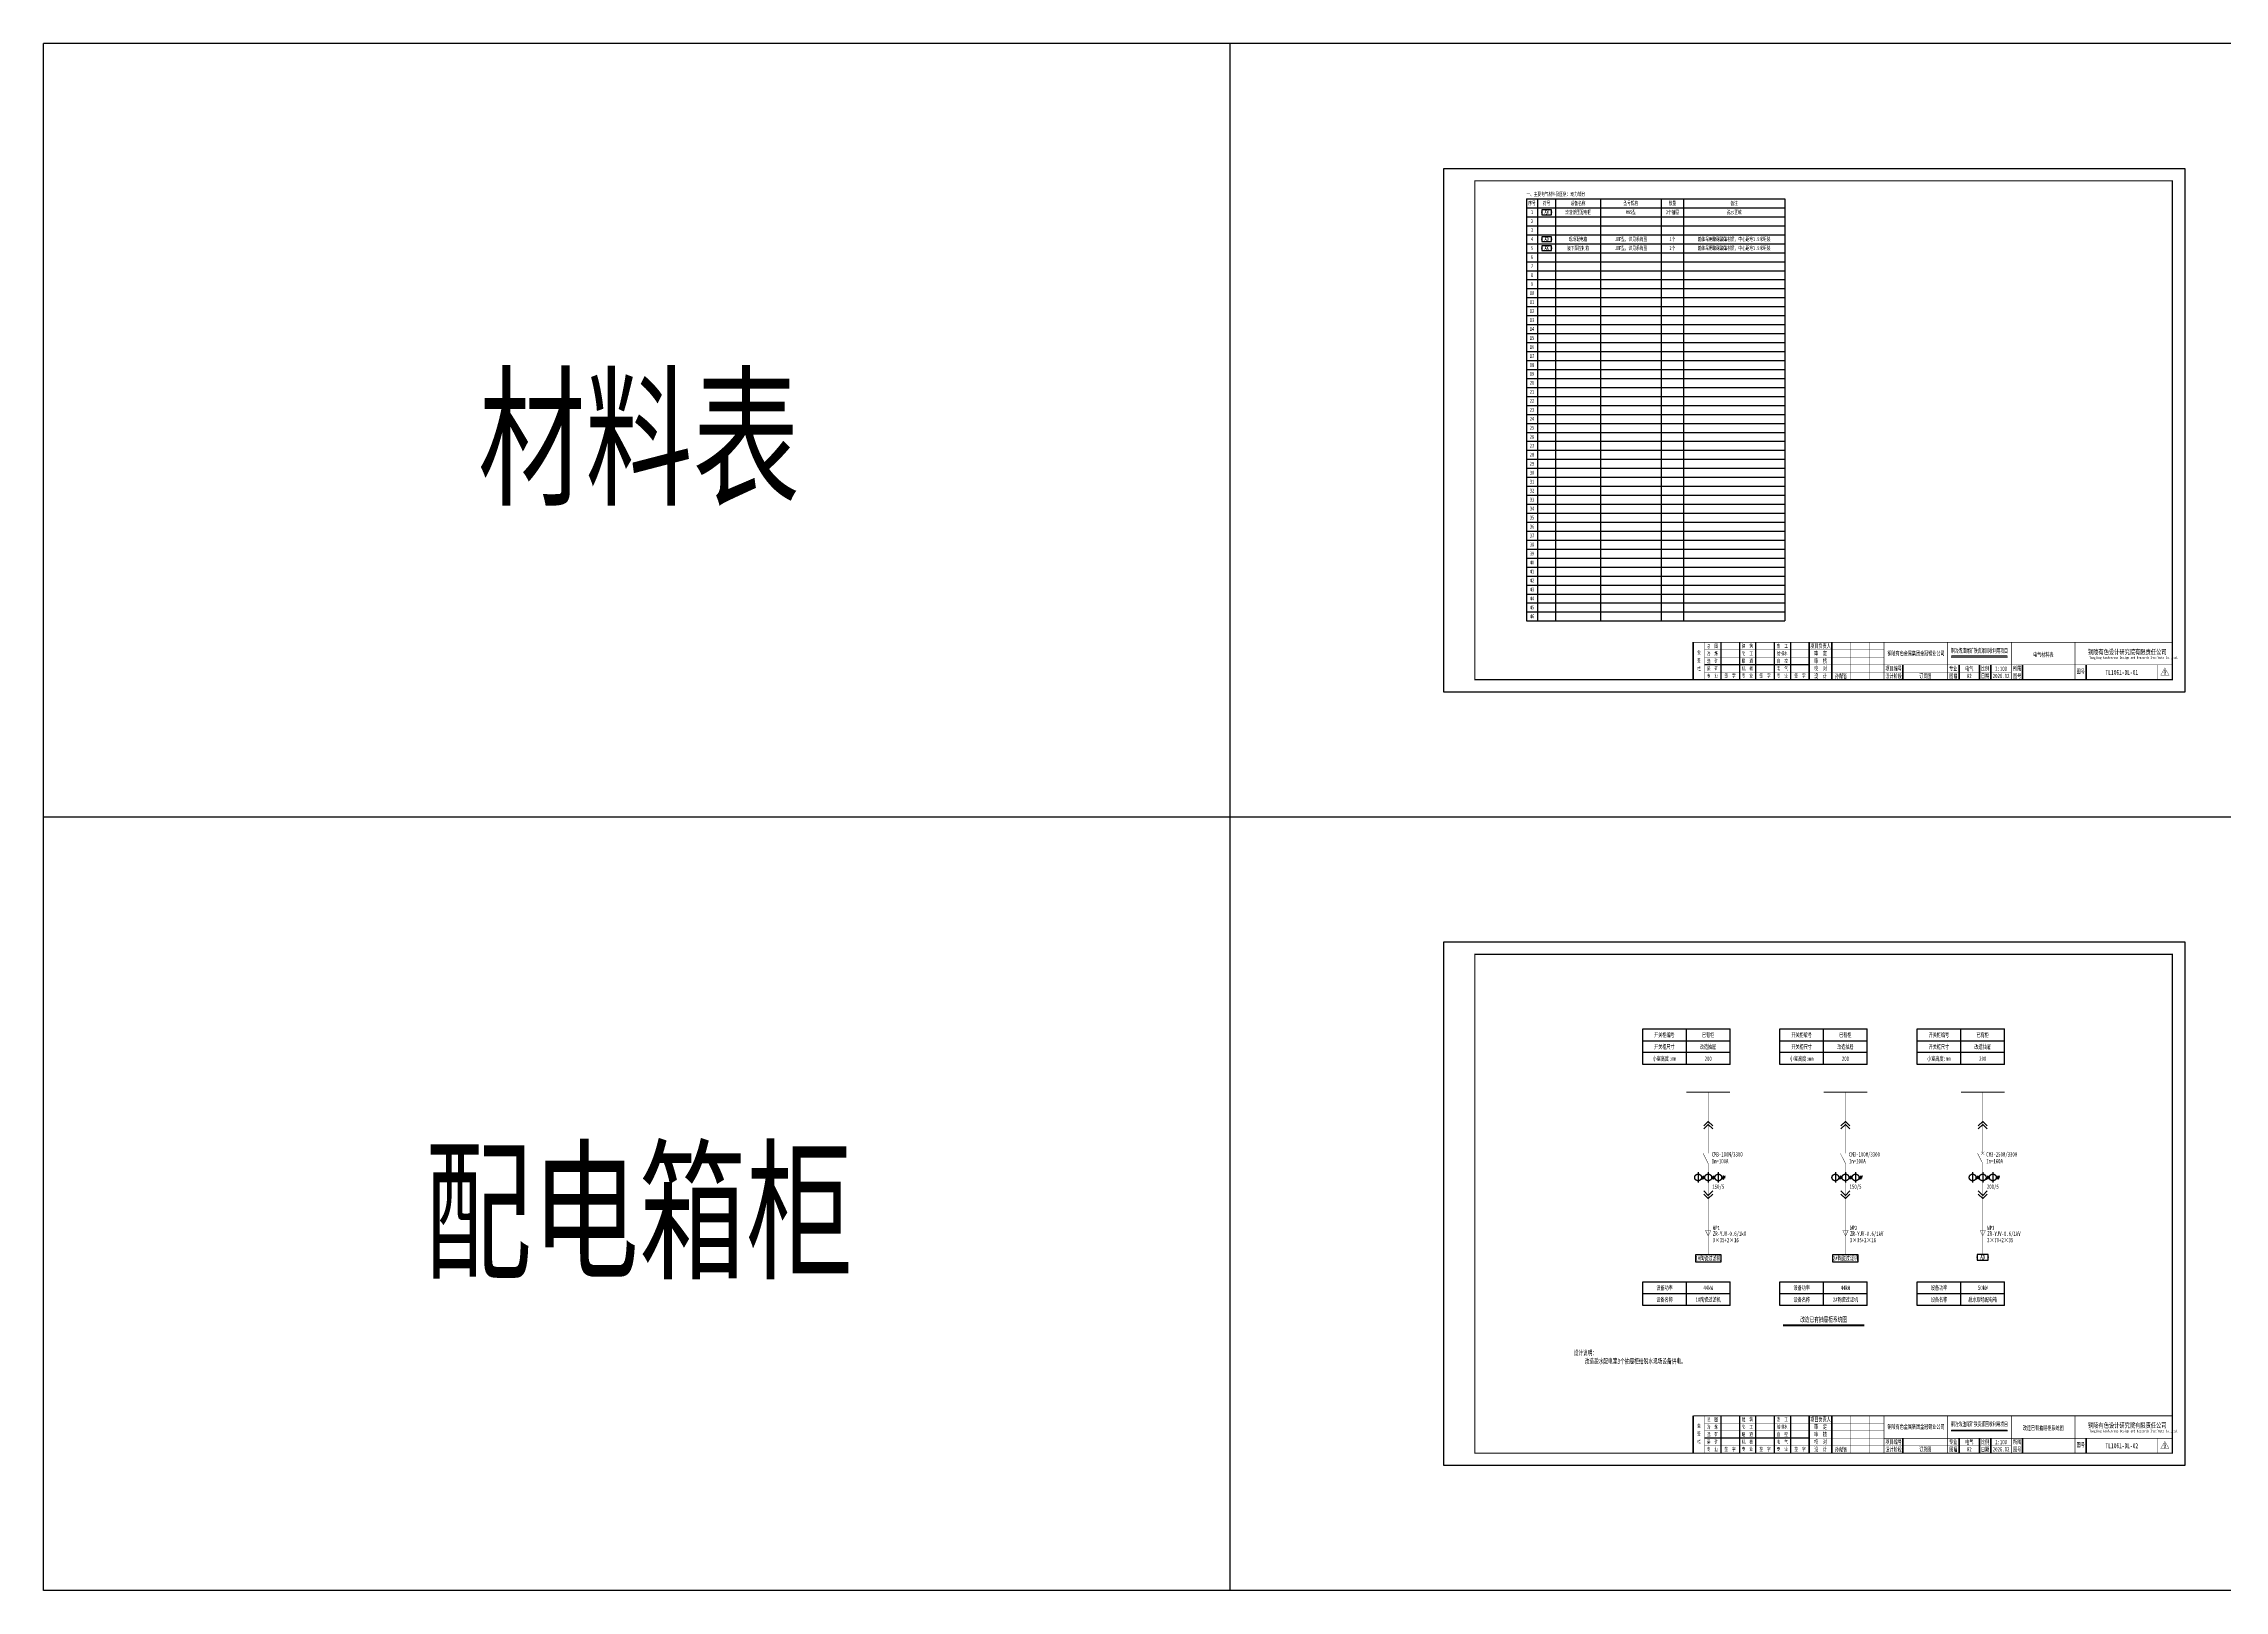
# Model space of a CAD drawing. Header units: millimetres. Extents: x 401220 to 2750366, y -101310 to 943175.
# Drawn here: x 401220 to 575992, y 309391 to 433391 of the extents above; entities that cross this region are included whole.
import ezdxf
from ezdxf.enums import TextEntityAlignment as Align

# ---------------------------------------------------------------- set-up
doc = ezdxf.new("R2010")
doc.units = ezdxf.units.MM
doc.linetypes.add('常规', pattern=[20, 10, 0, 10])
for name, color, linetype, lineweight in [('BXT', 7, 'Continuous', 0), ('CAXA0', 7, 'Continuous', 70), ('CAXA0层', 7, 'Continuous', 25), ('MX', 3, 'Continuous', 0), ('SW', 8, 'Continuous', 20), ('TEXT', 4, 'Continuous', 0), ('电辅助1', 7, 'Continuous', 0)]:
    doc.layers.add(name, color=color, linetype=linetype, lineweight=lineweight)
for name, color, linetype in [('动力平面导线层', 3, '常规'), ('图框', 7, 'Continuous'), ('文字', 7, 'Continuous'), ('照明平面设备层', 1, 'Continuous')]:
    doc.layers.add(name, color=color, linetype=linetype)
doc.styles.add('HZ', font='simsun.ttf', dxfattribs={"width": 0.75})
doc.styles.add('IDQSTYLE', font='NSimSun.ttf', dxfattribs={"width": 0.7})
doc.styles.add('标准', font='NSimSun.ttf', dxfattribs={"width": 0.667})

# ---------------------------------------------------------------- blocks, each defined once
blk = doc.blocks.new('PLA1')
at = {"color": 0, "linetype": 'ByBlock', "lineweight": -2}
for p, q in [((-500, 500), (-500, 0)), ((500, 500), (-500, 500)), ((-500, 0), (500, 0)), ((500, 0), (500, 500))]:
    blk.add_line(p, q, dxfattribs=at)
for p in [(-500, 250), (0, 500), (0, 0), (500, 250)]:
    blk.add_point(p, dxfattribs=at)
blk = doc.blocks.new('3')
at = {"layer": 'TEXT', "color": 7, "lineweight": 25, "style": 'HZ', "width": 0.75}
for s, height, p in [('铜陵有色设计研究院有限责任公司', 400, (221501, 249018)), ('Tongling Nonferrous Design and Research Institute Co.,Ltd.', 200, (221613, 248659))]:
    blk.add_text(s, height=height, dxfattribs=at).set_placement(p)
blk = doc.blocks.new('铜陵有色图签02')
at = {"layer": '图框', "linetype": 'Continuous', "lineweight": 50}
for p, q in [((-38401, 3003), (-38401, 1)), ((-29100, 3001), (-29100, 0))]:
    blk.add_line(p, q, dxfattribs=at)
at = {"layer": '图框', "color": 7, "linetype": 'Continuous', "lineweight": 25}
for p, q in [((-36201, 3010), (-36201, 9)), ((-34701, 3010), (-34701, 9)), ((-33401, 3017), (-33401, 16)), ((-31901, 3017), (-31901, 16)), ((-30601, 3017), (-30601, 16)), ((-29100, 1201), (-37501, 1201))]:
    blk.add_line(p, q, dxfattribs=at)
at = {"layer": '图框', "color": 7, "linetype": 'Continuous', "lineweight": 35}
for p, q in [((-27300, 3001), (-27300, 1)), ((-21600, 1197), (-21600, -3)), ((-17100, 1200), (-17100, 0)), ((-15450, 0), (-15450, 1200)), ((-14550, 1200), (-14550, 0)), ((-12000, 1201), (-12000, 1)), ((-6900, 1202), (-6900, 2))]:
    blk.add_line(p, q, dxfattribs=at)
at = {"layer": '图框', "lineweight": 25}
blk.add_line((-17723, 1830), (-13223, 1830), dxfattribs=at)
at = {"layer": '图框', "lineweight": 70, "const_width": 70}
blk.add_lwpolyline([(-17980, 3001), (0, 3001), (-38401, 3001)], dxfattribs=at)
at = {"layer": '图框', "color": 7, "linetype": 'Continuous', "lineweight": 25, "const_width": 25}
for points in [[(-37501, 3000), (-37501, 0)], [(-23100, 2401), (-37501, 2401)], [(-23100, 1801), (-37501, 1801)], [(-25800, 3001), (-25800, 1)], [(-24300, 3001), (-24300, 1)], [(-12900, 600), (-18000, 600), (-37501, 600)], [(-23100, 1201), (-29100, 1201)], [(-602, 943), (-932, 371), (-272, 371), (-602, 943)]]:
    blk.add_lwpolyline(points, dxfattribs=at)
at = {"layer": '图框', "linetype": 'Continuous', "lineweight": 50, "const_width": 50}
for points in [[(-23100, 3001), (-23100, 1)], [(-18000, 3000), (-18000, 0)]]:
    blk.add_lwpolyline(points, dxfattribs=at)
at = {"layer": '图框', "lineweight": 25, "const_width": 35}
blk.add_lwpolyline([(-17723, 1930), (-13223, 1930)], dxfattribs=at)
at = {"layer": '图框', "lineweight": 50, "const_width": 50}
for points in [[(-12900, 3001), (-12900, 1)], [(-7800, 3001), (-7800, 1)], [(0, 3000), (0, 0)], [(-23100, 1200), (0, 1200)]]:
    blk.add_lwpolyline(points, dxfattribs=at)
at = {"layer": '图框', "linetype": 'Continuous', "lineweight": 70, "const_width": 70}
blk.add_lwpolyline([(-38401, 1), (0, 0)], dxfattribs=at)
at = {"layer": '图框', "color": 7, "linetype": 'Continuous', "lineweight": 35, "const_width": 25}
blk.add_lwpolyline([(-1200, 1201), (-1200, 0)], dxfattribs=at)
at = {"layer": '图框', "lineweight": 25}
blk.add_blockref('3', (-228268, -246986), dxfattribs=at)
at = {"layer": 'TEXT', "color": 7, "lineweight": 25, "style": '标准', "width": 0.667}
for s, height, p in [('签', 300, (-37942, 1404)), ('会', 300, (-37942, 2054)), ('冶  炼', 300, (-36862, 1955)), ('总  图', 300, (-36862, 2555)), ('建  筑', 300, (-34062, 2562)), ('化  工', 300, (-34062, 1962)), ('给排水', 300, (-31262, 1962)), ('热  工', 300, (-31262, 2562)), ('项目负责人', 350, (-28197, 2541)), ('审  定', 350, (-28197, 1941)), ('栏', 300, (-37942, 754)), ('采  矿', 300, (-36862, 754)), ('选  矿', 300, (-36862, 1355)), ('专  业', 300, (-36862, 170)), ('签  字', 300, (-35449, 170)), ('机  械', 300, (-34062, 761)), ('专  业', 300, (-34062, 177)), ('暖  通', 300, (-34062, 1362)), ('签  字', 300, (-32649, 177)), ('专  业', 300, (-31262, 177)), ('电  气', 300, (-31262, 761)), ('自  控', 300, (-31262, 1362)), ('签  字', 300, (-29849, 177)), ('校  对', 350, (-28197, 741)), ('设  计', 350, (-28197, 139)), ('审  核', 350, (-28197, 1341)), ('项目编号', 350, (-22343, 730)), ('设计阶段', 350, (-22343, 130)), ('专业', 350, (-17559, 730)), ('图幅', 350, (-17559, 130)), ('比例', 350, (-15009, 730)), ('日期', 350, (-15009, 130)), ('所属', 350, (-12438, 730)), ('图号', 350, (-12438, 130)), ('图号', 350, (-7339, 495))]:
    blk.add_text(s, height=height, dxfattribs=at).set_placement(p, align=Align.CENTER)
blk = doc.blocks.new('HG')
at = {"layer": 'CAXA0', "color": 3, "linetype": 'Continuous', "lineweight": 0}
for p, q in [((0, 0), (-360, -360)), ((0, 0), (360, -360)), ((0, -250), (-360, -610)), ((0, -250), (360, -610))]:
    blk.add_line(p, q, dxfattribs=at)
blk = doc.blocks.new('0208D')
at = {"color": 3, "linetype": 'Continuous', "const_width": 0.3}
blk.add_lwpolyline([(0, -7.5), (0, 0)], dxfattribs=at)
blk.add_lwpolyline([(0, -7.5), (2.5, -2.5), (-2.5, -2.5)], close=True, dxfattribs=at)
blk = doc.blocks.new('1107AA')
at = {"color": 3, "linetype": 'Continuous'}
for points, const_width in [([(0, -7.5), (-3.8, 0)], 0.3), ([(1.2, 1.2), (-1.2, -1.2)], 0.1), ([(-1.2, 1.2), (1.2, -1.2)], 0.1)]:
    blk.add_lwpolyline(points, dxfattribs=dict(at, const_width=const_width))
blk = doc.blocks.new('KK')
at = {"layer": 'MX', "color": 3, "linetype": '常规', "lineweight": 25}
for p, q in [((-498, -143), (-378, 128)), ((-384, -143), (-264, 128)), ((313, -143), (432, 128)), ((426, -143), (546, 128)), ((1123, -143), (1243, 128)), ((1236, -143), (1356, 128)), ((-540, -8), (-270, -8)), ((270, -8), (540, -8)), ((1080, -8), (1351, -8))]:
    blk.add_line(p, q, dxfattribs=at)
for centre in [(-810, -8), (0, -8), (810, -8)]:
    blk.add_circle(centre, 270, dxfattribs=at)
at = {"layer": '动力平面导线层', "lineweight": -3, "ltscale": 100}
for p, q in [((-810, 417), (-810, -417)), ((0, 417), (0, -417)), ((810, 417), (810, -417))]:
    blk.add_line(p, q, dxfattribs=at)

msp = doc.modelspace()

# ---------------------------------------------------------------- linework, layer by layer
at = {"color": 3}
for p, q in [((401219.7, 309391.2), (401219.7, 433391.2)), ((930455.5, 433391.2), (401219.7, 433391.2)), ((496298.1, 433391.2), (496298.1, 309391.2)), ((930455.5, 371391.2), (401219.7, 371391.2)), ((930455.5, 309391.2), (401219.7, 309391.2))]:
    msp.add_line(p, q, dxfattribs=at)
at = {"color": 2, "linetype": 'ByBlock', "lineweight": 30}
for points in [[(533624.2, 336308), (535624.3, 336308), (535624.3, 335708.2), (533624.2, 335708.2)], [(544624.2, 336308), (546624.3, 336308), (546624.3, 335708.2), (544624.2, 335708.2)]]:
    msp.add_lwpolyline(points, close=True, dxfattribs=at)
at = {"layer": 'CAXA0层', "color": 2, "linetype": 'Continuous', "lineweight": 40}
msp.add_line((540621.1, 330653.8), (547127.4, 330653.8), dxfattribs=at)
at = {"layer": 'CAXA0层', "color": 2, "linetype": 'Continuous', "lineweight": 0}
msp.add_line((540621.1, 330588.3), (547127.4, 330588.3), dxfattribs=at)
at = {"layer": '动力平面导线层', "color": 0, "linetype": 'ByBlock'}
for p, q in [((529374.2, 354407), (536374.2, 354407)), ((529374.2, 351557), (529374.2, 354407)), ((529374.2, 353457), (536374.2, 353457)), ((532874.2, 351557), (532874.2, 354407)), ((536374.2, 351557), (536374.2, 354407)), ((540374.2, 354407), (547374.2, 354407)), ((540374.2, 351557), (540374.2, 354407)), ((540374.2, 353457), (547374.2, 353457)), ((543874.2, 351557), (543874.2, 354407)), ((547374.2, 351557), (547374.2, 354407)), ((551374.2, 354407), (558374.2, 354407)), ((551374.2, 351557), (551374.2, 354407)), ((551374.2, 353457), (558374.2, 353457)), ((554874.2, 351557), (554874.2, 354407)), ((558374.2, 351557), (558374.2, 354407)), ((536374.2, 352507), (529374.2, 352507)), ((536374.2, 351557), (529374.2, 351557)), ((547374.2, 352507), (540374.2, 352507)), ((547374.2, 351557), (540374.2, 351557)), ((558374.2, 352507), (551374.2, 352507)), ((558374.2, 351557), (551374.2, 351557)), ((529374.2, 334138.3), (536374.2, 334138.3)), ((529374.2, 332238.3), (529374.2, 334138.3)), ((532874.2, 332238.3), (532874.2, 334138.3)), ((536374.2, 332238.3), (536374.2, 334138.3)), ((536374.2, 332238.3), (536374.2, 334138.3)), ((540374.2, 334138.3), (547374.2, 334138.3)), ((540374.2, 332238.3), (540374.2, 334138.3)), ((543874.2, 332238.3), (543874.2, 334138.3)), ((547374.2, 332238.3), (547374.2, 334138.3)), ((547374.2, 332238.3), (547374.2, 334138.3)), ((551374.2, 334138.3), (558374.2, 334138.3)), ((551374.2, 332238.3), (551374.2, 334138.3)), ((554874.2, 332238.3), (554874.2, 334138.3)), ((558374.2, 332238.3), (558374.2, 334138.3)), ((558374.2, 332238.3), (558374.2, 334138.3)), ((529374.2, 333188.3), (536374.2, 333188.3)), ((536374.2, 332238.3), (529374.2, 332238.3)), ((540374.2, 333188.3), (547374.2, 333188.3)), ((547374.2, 332238.3), (540374.2, 332238.3)), ((551374.2, 333188.3), (558374.2, 333188.3)), ((558374.2, 332238.3), (551374.2, 332238.3))]:
    msp.add_line(p, q, dxfattribs=at)
at = {"layer": '动力平面导线层', "color": 3, "linetype": 'ByBlock', "lineweight": 20, "ltscale": 2, "const_width": 84}
for points in [[(536374.2, 349341.1), (532874.2, 349341.1)], [(547374.2, 349341.1), (543874.2, 349341.1)], [(558374.2, 349341.1), (554874.2, 349341.1)]]:
    msp.add_lwpolyline(points, dxfattribs=at)
at = {"layer": '图框', "linetype": 'Continuous', "lineweight": 100, "const_width": 100}
for points in [[(515924.2, 382391.2), (571824.2, 382391.2), (571824.2, 422391.2), (515924.2, 422391.2)], [(515924.2, 320391.2), (571824.2, 320391.2), (571824.2, 360391.2), (515924.2, 360391.2)]]:
    msp.add_lwpolyline(points, close=True, dxfattribs=at)
at = {"layer": '文字', "color": 3, "linetype": 'ByBlock', "lineweight": 25, "const_width": 30}
for points in [[(534624.2, 344427.7), (534624.2, 349341.1)], [(545624.2, 344427.7), (545624.2, 349341.1)], [(556624.2, 344427.7), (556624.2, 349341.1)], [(534624.3, 343617.3), (534624.3, 336308)], [(545624.3, 343617.3), (545624.3, 336308)], [(556624.3, 343617.3), (556624.3, 336308)]]:
    msp.add_lwpolyline(points, dxfattribs=at)
at = {"layer": '照明平面设备层', "color": 0}
for p, q in [((520053.5, 420947.8), (520053.5, 387107.8)), ((520053.5, 420947.8), (540753.5, 420947.8)), ((520053.5, 420227.8), (540753.5, 420227.8)), ((520053.5, 419507.8), (540753.5, 419507.8)), ((520953.5, 420947.8), (520953.5, 387107.8)), ((522393.5, 420947.8), (522393.5, 387107.8)), ((525993.5, 420947.8), (525993.5, 387107.8)), ((530853.5, 420947.8), (530853.5, 387107.8)), ((532653.5, 420947.8), (532653.5, 387107.8)), ((540753.5, 420947.8), (540753.5, 387107.8)), ((520053.5, 418787.8), (540753.5, 418787.8)), ((520053.5, 418067.8), (540753.5, 418067.8)), ((520053.5, 417347.8), (540753.5, 417347.8)), ((520053.5, 416627.8), (540753.5, 416627.8)), ((520053.5, 415907.8), (540753.5, 415907.8)), ((520053.5, 415187.8), (540753.5, 415187.8)), ((520053.5, 414467.8), (540753.5, 414467.8)), ((520053.5, 413747.8), (540753.5, 413747.8)), ((520053.5, 413027.8), (540753.5, 413027.8)), ((520053.5, 412307.8), (540753.5, 412307.8)), ((520053.5, 411587.8), (540753.5, 411587.8)), ((520053.5, 410867.8), (540753.5, 410867.8)), ((520053.5, 410147.8), (540753.5, 410147.8)), ((520053.5, 409427.8), (540753.5, 409427.8)), ((520053.5, 408707.8), (540753.5, 408707.8)), ((520053.5, 407987.8), (540753.5, 407987.8)), ((520053.5, 407267.8), (540753.5, 407267.8)), ((520053.5, 406547.8), (540753.5, 406547.8)), ((520053.5, 405827.8), (540753.5, 405827.8)), ((520053.5, 405107.8), (540753.5, 405107.8)), ((520053.5, 404387.8), (540753.5, 404387.8)), ((520053.5, 403667.8), (540753.5, 403667.8)), ((520053.5, 402947.8), (540753.5, 402947.8)), ((520053.5, 402227.8), (540753.5, 402227.8)), ((520053.5, 401507.8), (540753.5, 401507.8)), ((520053.5, 400787.8), (540753.5, 400787.8)), ((520053.5, 400067.8), (540753.5, 400067.8)), ((520053.5, 399347.8), (540753.5, 399347.8)), ((520053.5, 398627.8), (540753.5, 398627.8)), ((520053.5, 397907.8), (540753.5, 397907.8)), ((520053.5, 397187.8), (540753.5, 397187.8)), ((520053.5, 396467.8), (540753.5, 396467.8)), ((520053.5, 395747.8), (540753.5, 395747.8)), ((520053.5, 395027.8), (540753.5, 395027.8)), ((520053.5, 394307.8), (540753.5, 394307.8)), ((520053.5, 393587.8), (540753.5, 393587.8)), ((520053.5, 392867.8), (540753.5, 392867.8)), ((520053.5, 392147.8), (540753.5, 392147.8)), ((520053.5, 391427.8), (540753.5, 391427.8)), ((520053.5, 390707.8), (540753.5, 390707.8)), ((520053.5, 389987.8), (540753.5, 389987.8)), ((520053.5, 389267.8), (540753.5, 389267.8)), ((520053.5, 388547.8), (540753.5, 388547.8)), ((520053.5, 387827.8), (540753.5, 387827.8)), ((520053.5, 387107.8), (540753.5, 387107.8))]:
    msp.add_line(p, q, dxfattribs=at)
at = {"layer": '照明平面设备层', "color": 0, "lineweight": -3, "ltscale": 100}
for points in [[(513424.2, 423391.2), (572824.2, 423391.2), (572824.2, 381391.2), (513424.2, 381391.2)], [(513424.2, 361391.2), (572824.2, 361391.2), (572824.2, 319391.2), (513424.2, 319391.2)]]:
    msp.add_lwpolyline(points, close=True, dxfattribs=at)

# ---------------------------------------------------------------- block references
for p in [(534624.1, 346992.3), (545624.1, 346992.3), (556624.1, 346992.3)]:
    msp.add_blockref('HG', p)
at = {"rotation": 180}
for p in [(534624.1, 340803.4), (545624.1, 340803.4), (556624.1, 340803.4)]:
    msp.add_blockref('HG', p, dxfattribs=at)
at = {"layer": 'BXT', "linetype": 'ByBlock', "xscale": 87.66225000098348, "yscale": 87.66225000098348, "zscale": 87.66225000098348}
for p in [(534624.3, 338468.8), (545624.3, 338468.8), (556624.3, 338468.8)]:
    msp.add_blockref('0208D', p, dxfattribs=at)
at = {"layer": '动力平面导线层', "color": 0, "lineweight": -3}
for p in [(534624.3, 342503.4), (545624.3, 342503.4), (556624.3, 342503.4)]:
    msp.add_blockref('KK', p, dxfattribs=at)
at = {"layer": '图框', "lineweight": 25}
for p in [(571824.2, 382391.2), (571824.2, 320391.2)]:
    msp.add_blockref('铜陵有色图签02', p, dxfattribs=at)
at = {"layer": '文字', "color": 3, "linetype": 'ByBlock', "lineweight": 25, "xscale": 108.0493425019085, "yscale": 108.0493425019085, "zscale": 108.0493425019085}
for p in [(534624.3, 344427.7), (545624.3, 344427.7), (556624.3, 344427.7)]:
    msp.add_blockref('1107AA', p, dxfattribs=at)
at = {"layer": '照明平面设备层', "color": 2, "linetype": 'ByBlock', "lineweight": 30, "xscale": 0.7776000001467764, "yscale": 0.7776000001467764, "zscale": 0.7776000001467764}
msp.add_blockref('PLA1', (521673.5, 419673.4), dxfattribs=at)
at = {"layer": '照明平面设备层', "color": 1, "linetype": 'ByBlock', "lineweight": 30}
for p, xscale, yscale, zscale in [((521673.5, 417513.4), 0.7776000001467764, 0.7776000001467764, 0.7776000001467764), ((521673.5, 416793.4), 0.7776000001467764, 0.7776000001467764, 0.7776000001467764), ((556624.3, 335876), 0.8640000000596046, 0.8640000000596046, 0.8640000000596046)]:
    msp.add_blockref('PLA1', p, dxfattribs=dict(at, xscale=xscale, yscale=yscale, zscale=zscale))

# ---------------------------------------------------------------- texts
at = {"color": 2, "style": 'IDQSTYLE', "width": 0.7}
for s, p in [('材料表', (448929.4, 397306.7)), ('配电箱柜', (448929.4, 335306.7))]:
    msp.add_text(s, height=9000, dxfattribs=at).set_placement(p, align=Align.CENTER)
at = {"layer": 'SW', "color": 7, "linetype": 'ByBlock', "lineweight": 25, "style": '标准', "width": 0.667}
for s, height, p in [('一、主要电气材料及图例：动力部分', 315, (520053.5, 421172.5)), ('CM3-100M/3300', 350, (534909.1, 344172.7)), ('CM3-100M/3300', 350, (545909.1, 344172.7)), ('CM3-250M/3300', 350, (556909.1, 344172.7)), ('In=100A', 350, (534909.1, 343628.4)), ('In=100A', 350, (545909.1, 343628.4)), ('In=160A', 350, (556909.1, 343628.4))]:
    msp.add_text(s, height=height, dxfattribs=at).set_placement(p)
for s, height, p in [('序号', 315, (520503.5, 420439.9)), ('1', 315, (520503.5, 419719.9)), ('符号', 315, (521673.5, 420439.9)), ('AN', 315, (521673.5, 419723.1)), ('改造低压配电柜', 315, (524193.5, 419719.9)), ('设备名称', 315, (524193.5, 420439.9)), ('型号规格', 315, (528423.5, 420439.9)), ('MNS型', 315, (528423.5, 419719.9)), ('3个抽屉', 315, (531753.5, 419719.9)), ('数量', 315, (531753.5, 420439.9)), ('脱水区域', 315, (536703.5, 419719.9)), ('备注', 315, (536703.5, 420439.9)), ('4', 315, (520503.5, 417559.9)), ('3', 315, (520503.5, 418279.9)), ('2', 315, (520503.5, 418999.9)), ('AD', 315, (521673.5, 417563.1)), ('现场配电箱', 315, (524193.5, 417559.9)), ('JXF型，详见系统图', 315, (528423.5, 417559.9)), ('1个', 315, (531753.5, 417559.9)), ('箱体采用聚碳酸酯材质，中心距地1.5米明装', 315, (536703.5, 417559.9)), ('5', 315, (520503.5, 416839.9)), ('6', 315, (520503.5, 416119.9)), ('AK', 315, (521673.5, 416843.1)), ('液下泵控制箱', 315, (524193.5, 416839.9)), ('JXF型，详见系统图', 315, (528423.5, 416839.9)), ('2个', 315, (531753.5, 416839.9)), ('箱体采用聚碳酸酯材质，中心距地1.5米明装', 315, (536703.5, 416839.9)), ('8', 315, (520503.5, 414679.9)), ('9', 315, (520503.5, 413959.9)), ('7', 315, (520503.5, 415399.9)), ('10', 315, (520503.5, 413239.9)), ('11', 315, (520503.5, 412519.9)), ('12', 315, (520503.5, 411799.9)), ('13', 315, (520503.5, 411079.9)), ('14', 315, (520503.5, 410359.9)), ('15', 315, (520503.5, 409639.9)), ('16', 315, (520503.5, 408919.9)), ('17', 315, (520503.5, 408199.9)), ('18', 315, (520503.5, 407479.9)), ('20', 315, (520503.5, 406039.9)), ('21', 315, (520503.5, 405319.9)), ('19', 315, (520503.5, 406759.9)), ('22', 315, (520503.5, 404599.9)), ('23', 315, (520503.5, 403879.9)), ('24', 315, (520503.5, 403159.9)), ('25', 315, (520503.5, 402439.9)), ('26', 315, (520503.5, 401719.9)), ('27', 315, (520503.5, 400999.9)), ('28', 315, (520503.5, 400279.9)), ('30', 315, (520503.5, 398839.9)), ('29', 315, (520503.5, 399559.9)), ('31', 315, (520503.5, 398119.9)), ('32', 315, (520503.5, 397399.9)), ('33', 315, (520503.5, 396679.9)), ('34', 315, (520503.5, 395959.9)), ('35', 315, (520503.5, 395239.9)), ('36', 315, (520503.5, 394519.9)), ('37', 315, (520503.5, 393799.9)), ('38', 315, (520503.5, 393079.9)), ('40', 315, (520503.5, 391639.9)), ('39', 315, (520503.5, 392359.9)), ('41', 315, (520503.5, 390919.9)), ('42', 315, (520503.5, 390199.9)), ('43', 315, (520503.5, 389479.9)), ('44', 315, (520503.5, 388759.9)), ('45', 315, (520503.5, 388039.9)), ('46', 315, (520503.5, 387319.9)), ('1#陶瓷过滤机', 350, (534624.3, 335838.8)), ('2#陶瓷过滤机', 350, (545624.3, 335838.8)), ('AD', 350, (556624.3, 335931.2))]:
    msp.add_text(s, height=height, dxfattribs=at).set_placement(p, align=Align.CENTER)
at = {"layer": 'SW', "color": 4, "linetype": 'Continuous', "lineweight": 25, "style": '标准'}
for s, height, width, p in [('铜陵有色金属集团金冠铜业公司', 350, 0.667, (551278.1, 384337.5)), ('铜冶炼渣尾矿铁资源回收利用项目', 350, 0.62, (556361.8, 384549)), ('电气材料表', 350, 0.667, (561475.2, 384236.7)), ('电气', 350, 0.667, (555548.4, 383109.5)), ('A2', 350, 0.667, (555548.4, 382529.8)), ('2026.02', 350, 0.667, (558098.4, 382529.8)), ('1:100', 350, 0.667, (558098.4, 383109.5)), ('TL1061-DL-01', 400, 0.667, (567773.6, 382786.3)), ('0', 400, 0.667, (571222, 382797.8)), ('铜陵有色金属集团金冠铜业公司', 350, 0.667, (551278.1, 322337.5)), ('铜冶炼渣尾矿铁资源回收利用项目', 350, 0.62, (556361.8, 322549)), ('改造已有抽屉柜系统图', 350, 0.667, (561475.2, 322236.7)), ('电气', 350, 0.667, (555548.4, 321109.5)), ('A2', 350, 0.667, (555548.4, 320529.8)), ('2026.02', 350, 0.667, (558098.4, 320529.8)), ('1:100', 350, 0.667, (558098.4, 321109.5)), ('TL1061-DL-02', 400, 0.667, (567773.6, 320786.3)), ('0', 400, 0.667, (571222, 320797.8))]:
    msp.add_text(s, height=height, dxfattribs=dict(at, width=width)).set_placement(p, align=Align.CENTER)
at = {"layer": 'SW', "color": 7, "linetype": 'Continuous', "lineweight": 25, "style": '标准', "width": 0.667}
for s, p in [('孙献智', (545276, 382511.7)), ('150/5', (535433.1, 341587.6)), ('150/5', (546433.1, 341587.6)), ('200/5', (557433.1, 341587.6)), ('孙献智', (545276, 320511.7))]:
    msp.add_text(s, height=350, dxfattribs=at).set_placement(p, align=Align.CENTER)
at = {"layer": 'SW', "color": 1, "linetype": 'Continuous', "lineweight": 25, "style": '标准', "width": 0.667}
for p in [(552023.7, 382529.8), (552023.7, 320529.8)]:
    msp.add_text('订货图', height=350, dxfattribs=at).set_placement(p, align=Align.CENTER)
at = {"layer": 'SW', "color": 2, "linetype": 'Continuous', "lineweight": 25, "style": '标准', "width": 0.667}
msp.add_text('改造已有抽屉柜系统图', height=400, dxfattribs=at).set_placement((543874.2, 330908.8), align=Align.CENTER)
at = {"layer": 'SW', "color": 7, "linetype": 'Continuous', "lineweight": 25, "insert": (523849.7, 328636.1), "char_height": 400, "width": 26966.342, "attachment_point": 1, "style": '标准'}
msp.add_mtext('设计说明：\\P{\\fSimSun|b0|i0|c134|p2;\\W0.67;    改造脱水配电室3个抽屉柜给脱水现场设备供电。}', dxfattribs=at)
at = {"layer": '动力平面导线层', "color": 0, "linetype": 'ByBlock', "style": '标准', "width": 0.667}
for s, p in [('开关柜编号', (531112.5, 353747)), ('开关柜尺寸', (531112.5, 352797)), ('改造抽屉', (534612.5, 352797)), ('已有柜', (534612.5, 353747)), ('开关柜编号', (542112.5, 353747)), ('开关柜尺寸', (542112.5, 352797)), ('改造抽屉', (545612.6, 352797)), ('已有柜', (545612.6, 353747)), ('开关柜编号', (553112.6, 353747)), ('开关柜尺寸', (553112.6, 352797)), ('改造抽屉', (556612.6, 352797)), ('已有柜', (556612.6, 353747)), ('小室高度:mm', (531112.5, 351847)), ('200', (534624.2, 351847)), ('小室高度:mm', (542112.5, 351847)), ('200', (545624.2, 351847)), ('小室高度:mm', (553112.6, 351847)), ('200', (556624.2, 351847)), ('设备功率', (531124.2, 333478.2)), ('设备功率', (542124.2, 333478.2)), ('设备功率', (553124.2, 333478.2)), ('50kW', (556624.2, 333478.2)), ('设备名称', (531124.2, 332528.2)), ('设备名称', (542124.2, 332528.2)), ('设备名称', (553124.2, 332528.2)), ('脱水现场配电箱', (556624.2, 332528.2))]:
    msp.add_text(s, height=350, dxfattribs=at).set_placement(p, align=Align.CENTER)
at = {"layer": '动力平面导线层', "color": 1, "linetype": 'ByBlock', "style": '标准', "width": 0.667}
for s, p in [('44kW', (534624.2, 333478.2)), ('44kW', (545624.2, 333478.2)), ('1#陶瓷过滤机', (534624.2, 332528.2)), ('2#陶瓷过滤机', (545624.2, 332528.2))]:
    msp.add_text(s, height=350, dxfattribs=at).set_placement(p, align=Align.CENTER)
at = {"layer": '电辅助1', "color": 0, "linetype": 'ByBlock', "lineweight": 25, "style": '标准', "width": 0.667}
for s, p in [('3×35+2×16', (534978.4, 337300.5)), ('WP1', (534994.7, 338276.1)), ('ZR-YJV-0.6/1kV', (534994.6, 337814.3)), ('3×35+2×16', (545978.4, 337300.5)), ('WP2', (545994.7, 338276.1)), ('ZR-YJV-0.6/1kV', (545994.6, 337814.3)), ('3×70+2×35', (556978.4, 337300.5)), ('WP3', (556994.7, 338276.2)), ('ZR-YJV-0.6/1kV', (556994.6, 337814.3))]:
    msp.add_text(s, height=350, dxfattribs=at).set_placement(p)

doc.saveas('drawing.dxf')
